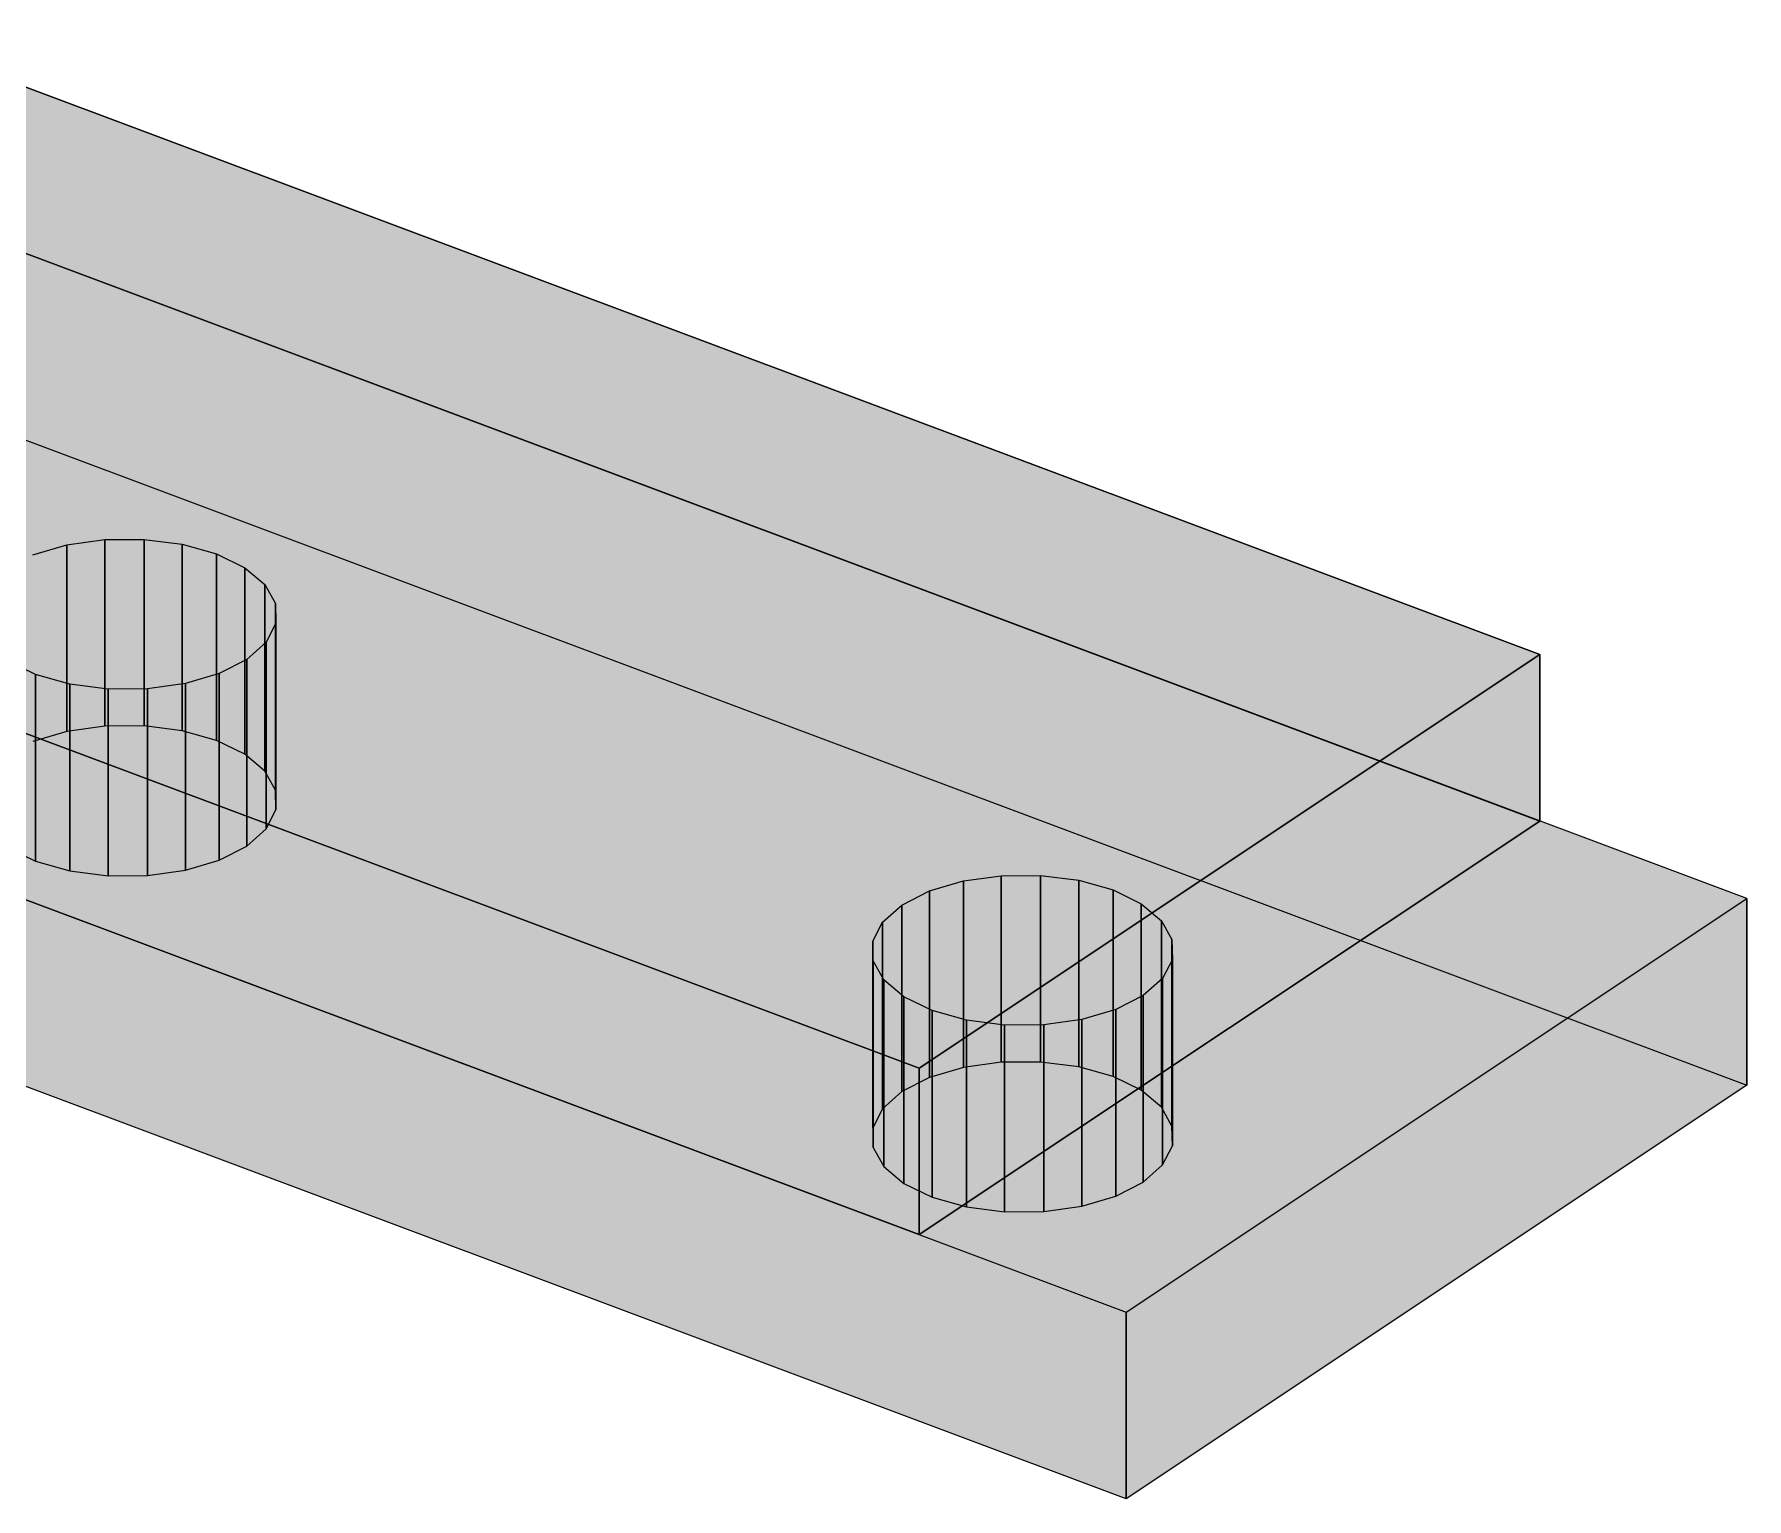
# Model space of a CAD drawing. Header units: millimetres. Extents: x 50 to 612415, y 2 to 4150.
# Drawn here: x 493733.2 to 493784.7, y 3221.9 to 3265.9 of the extents above; entities that cross this region are included whole.
import ezdxf

# ---------------------------------------------------------------- set-up
doc = ezdxf.new("R2010")
doc.units = ezdxf.units.MM
doc.layers.add('HATCH', color=8, linetype='Continuous', lineweight=9)
doc.layers.add('OUTLINE', color=7, linetype='Continuous', lineweight=25)

msp = doc.modelspace()

# ---------------------------------------------------------------- hatches: boundary and pattern name
at = {"layer": 'HATCH', "true_color": 0xb7bcc0}
for points in [[(493728.679, 3265.938), (493710.014, 3253.495), (493759.787, 3234.83)], [(493728.679, 3265.938), (493759.787, 3234.83), (493778.452, 3247.274)], [(493722.457, 3263.265), (493735.296, 3250.734), (493736.48, 3250.741)], [(493722.457, 3263.265), (493736.48, 3250.741), (493737.627, 3250.594)], [(493722.457, 3263.265), (493734.155, 3250.575), (493735.296, 3250.734)], [(493722.457, 3263.265), (493737.627, 3250.594), (493738.659, 3250.303)], [(493722.457, 3263.265), (493733.136, 3250.273), (493734.155, 3250.575)], [(493722.457, 3263.265), (493738.659, 3250.303), (493739.506, 3249.889)], [(493784.673, 3239.934), (493722.457, 3263.265), (493739.506, 3249.889)], [(493759.787, 3229.824), (493710.014, 3248.489), (493728.679, 3260.932)], [(493778.452, 3242.267), (493759.787, 3229.824), (493728.679, 3260.932)], [(493736.48, 3245.128), (493735.296, 3245.122), (493722.457, 3257.652)], [(493737.627, 3244.981), (493736.48, 3245.128), (493722.457, 3257.652)], [(493735.296, 3245.122), (493734.155, 3244.962), (493722.457, 3257.652)], [(493738.659, 3244.691), (493737.627, 3244.981), (493722.457, 3257.652)], [(493734.155, 3244.962), (493733.136, 3244.66), (493722.457, 3257.652)], [(493739.506, 3244.277), (493738.659, 3244.691), (493722.457, 3257.652)], [(493739.506, 3244.277), (493722.457, 3257.652), (493784.673, 3234.322)], [(493703.793, 3250.822), (493733.216, 3246.674), (493732.369, 3247.088)], [(493703.793, 3250.822), (493758.726, 3237.488), (493733.216, 3246.674)], [(493703.793, 3250.822), (493766.009, 3227.491), (493758.726, 3237.488)], [(493784.673, 3239.934), (493739.506, 3249.889), (493740.109, 3249.38)], [(493784.673, 3239.934), (493740.109, 3249.38), (493740.428, 3248.81)], [(493784.673, 3239.934), (493740.428, 3248.81), (493740.441, 3248.217)], [(493784.673, 3239.934), (493740.441, 3248.217), (493740.148, 3247.644)], [(493740.148, 3247.644), (493739.567, 3247.128), (493764.588, 3240.484)], [(493740.148, 3247.644), (493764.588, 3240.484), (493765.62, 3240.193)], [(493784.673, 3239.934), (493740.148, 3247.644), (493765.62, 3240.193)], [(493758.688, 3239.224), (493739.567, 3247.128), (493738.739, 3246.705)], [(493739.567, 3247.128), (493762.256, 3240.624), (493763.44, 3240.631)], [(493739.567, 3247.128), (493763.44, 3240.631), (493764.588, 3240.484)], [(493739.567, 3247.128), (493761.116, 3240.465), (493762.256, 3240.624)], [(493739.567, 3247.128), (493760.097, 3240.163), (493761.116, 3240.465)], [(493739.567, 3247.128), (493759.268, 3239.74), (493760.097, 3240.163)], [(493758.688, 3239.224), (493759.268, 3239.74), (493739.567, 3247.128)], [(493758.688, 3239.224), (493734.248, 3246.384), (493733.216, 3246.674)], [(493758.394, 3238.65), (493758.688, 3239.224), (493733.216, 3246.674)], [(493758.407, 3238.058), (493758.394, 3238.65), (493733.216, 3246.674)], [(493758.726, 3237.488), (493758.407, 3238.058), (493733.216, 3246.674)], [(493758.688, 3239.224), (493737.72, 3246.403), (493736.579, 3246.243)], [(493758.688, 3239.224), (493738.739, 3246.705), (493737.72, 3246.403)], [(493758.688, 3239.224), (493735.395, 3246.237), (493734.248, 3246.384)], [(493758.688, 3239.224), (493736.579, 3246.243), (493735.395, 3246.237)], [(493732.369, 3241.476), (493733.216, 3241.062), (493703.793, 3245.209)], [(493733.216, 3241.062), (493758.726, 3231.875), (493703.793, 3245.209)], [(493758.726, 3231.875), (493766.009, 3221.878), (493703.793, 3245.209)], [(493740.109, 3243.767), (493739.506, 3244.277), (493784.673, 3234.322)], [(493740.428, 3243.197), (493740.109, 3243.767), (493784.673, 3234.322)], [(493740.441, 3242.605), (493740.428, 3243.197), (493784.673, 3234.322)], [(493740.148, 3242.031), (493740.441, 3242.605), (493784.673, 3234.322)], [(493764.588, 3234.871), (493739.567, 3241.515), (493740.148, 3242.031)], [(493765.62, 3234.581), (493764.588, 3234.871), (493740.148, 3242.031)], [(493765.62, 3234.581), (493740.148, 3242.031), (493784.673, 3234.322)], [(493738.739, 3241.092), (493739.567, 3241.515), (493758.688, 3233.611)], [(493763.44, 3235.018), (493762.256, 3235.012), (493739.567, 3241.515)], [(493764.588, 3234.871), (493763.44, 3235.018), (493739.567, 3241.515)], [(493762.256, 3235.012), (493761.116, 3234.852), (493739.567, 3241.515)], [(493761.116, 3234.852), (493760.097, 3234.55), (493739.567, 3241.515)], [(493760.097, 3234.55), (493759.268, 3234.127), (493739.567, 3241.515)], [(493739.567, 3241.515), (493759.268, 3234.127), (493758.688, 3233.611)], [(493733.216, 3241.062), (493734.248, 3240.771), (493758.688, 3233.611)], [(493733.216, 3241.062), (493758.688, 3233.611), (493758.394, 3233.037)], [(493733.216, 3241.062), (493758.394, 3233.037), (493758.407, 3232.445)], [(493733.216, 3241.062), (493758.407, 3232.445), (493758.726, 3231.875)], [(493734.248, 3240.771), (493735.395, 3240.624), (493758.688, 3233.611)], [(493736.579, 3240.631), (493737.72, 3240.79), (493758.688, 3233.611)], [(493737.72, 3240.79), (493738.739, 3241.092), (493758.688, 3233.611)], [(493735.395, 3240.624), (493736.579, 3240.631), (493758.688, 3233.611)], [(493784.673, 3239.934), (493765.699, 3236.594), (493764.68, 3236.293)], [(493766.009, 3227.491), (493784.673, 3239.934), (493764.68, 3236.293)], [(493784.673, 3239.934), (493765.62, 3240.193), (493766.466, 3239.779)], [(493784.673, 3239.934), (493766.527, 3237.018), (493765.699, 3236.594)], [(493784.673, 3239.934), (493766.466, 3239.779), (493767.07, 3239.27)], [(493784.673, 3239.934), (493767.108, 3237.534), (493766.527, 3237.018)], [(493784.673, 3239.934), (493767.07, 3239.27), (493767.389, 3238.699)], [(493784.673, 3239.934), (493767.402, 3238.107), (493767.108, 3237.534)], [(493784.673, 3239.934), (493767.389, 3238.699), (493767.402, 3238.107)], [(493766.009, 3227.491), (493759.329, 3236.978), (493758.726, 3237.488)], [(493766.009, 3227.491), (493760.176, 3236.564), (493759.329, 3236.978)], [(493766.009, 3227.491), (493761.208, 3236.274), (493760.176, 3236.564)], [(493766.009, 3227.491), (493762.355, 3236.127), (493761.208, 3236.274)], [(493766.009, 3227.491), (493763.539, 3236.133), (493762.355, 3236.127)], [(493766.009, 3227.491), (493764.68, 3236.293), (493763.539, 3236.133)], [(493766.466, 3234.167), (493765.62, 3234.581), (493784.673, 3234.322)], [(493764.68, 3230.68), (493765.699, 3230.982), (493784.673, 3234.322)], [(493764.68, 3230.68), (493784.673, 3234.322), (493766.009, 3221.878)], [(493765.699, 3230.982), (493766.527, 3231.405), (493784.673, 3234.322)], [(493767.07, 3233.657), (493766.466, 3234.167), (493784.673, 3234.322)], [(493766.527, 3231.405), (493767.108, 3231.921), (493784.673, 3234.322)], [(493767.389, 3233.087), (493767.07, 3233.657), (493784.673, 3234.322)], [(493767.108, 3231.921), (493767.402, 3232.495), (493784.673, 3234.322)], [(493767.402, 3232.495), (493767.389, 3233.087), (493784.673, 3234.322)], [(493758.726, 3231.875), (493759.329, 3231.366), (493766.009, 3221.878)], [(493759.329, 3231.366), (493760.176, 3230.951), (493766.009, 3221.878)], [(493760.176, 3230.951), (493761.208, 3230.661), (493766.009, 3221.878)], [(493761.208, 3230.661), (493762.355, 3230.514), (493766.009, 3221.878)], [(493762.355, 3230.514), (493763.539, 3230.521), (493766.009, 3221.878)], [(493763.539, 3230.521), (493764.68, 3230.68), (493766.009, 3221.878)]]:
    msp.add_hatch(color=9, dxfattribs=at).paths.add_polyline_path(points)
at = {"layer": 'HATCH', "true_color": 0xacb1b5}
for points in [[(493778.452, 3242.267), (493728.679, 3260.932), (493728.679, 3265.938), (493778.452, 3247.274)], [(493722.457, 3257.652), (493784.673, 3234.322), (493784.673, 3239.934), (493722.457, 3263.265)], [(493710.014, 3248.489), (493759.787, 3229.824), (493759.787, 3234.83), (493710.014, 3253.495)], [(493766.009, 3221.878), (493703.793, 3245.209), (493703.793, 3250.822), (493766.009, 3227.491)]]:
    msp.add_hatch(color=253, dxfattribs=at).paths.add_polyline_path(points)
at = {"layer": 'HATCH', "true_color": 0xadb2b6}
for points in [[(493734.155, 3244.962), (493733.136, 3244.66), (493733.136, 3250.273), (493734.155, 3250.575)], [(493738.659, 3244.691), (493737.627, 3244.981), (493737.627, 3250.594), (493738.659, 3250.303)], [(493733.216, 3241.062), (493734.248, 3240.771), (493734.248, 3246.384), (493733.216, 3246.674)], [(493737.72, 3240.79), (493738.739, 3241.092), (493738.739, 3246.705), (493737.72, 3246.403)], [(493761.116, 3234.852), (493760.097, 3234.55), (493760.097, 3240.163), (493761.116, 3240.465)], [(493765.62, 3234.581), (493764.588, 3234.871), (493764.588, 3240.484), (493765.62, 3240.193)], [(493760.176, 3230.951), (493761.208, 3230.661), (493761.208, 3236.274), (493760.176, 3236.564)], [(493764.68, 3230.68), (493765.699, 3230.982), (493765.699, 3236.594), (493764.68, 3236.293)]]:
    msp.add_hatch(color=253, dxfattribs=at).paths.add_polyline_path(points)
at = {"layer": 'HATCH', "true_color": 0xaeb3b7}
for points in [[(493735.296, 3245.122), (493734.155, 3244.962), (493734.155, 3250.575), (493735.296, 3250.734)], [(493737.627, 3244.981), (493736.48, 3245.128), (493736.48, 3250.741), (493737.627, 3250.594)], [(493736.579, 3240.631), (493737.72, 3240.79), (493737.72, 3246.403), (493736.579, 3246.243)], [(493734.248, 3240.771), (493735.395, 3240.624), (493735.395, 3246.237), (493734.248, 3246.384)], [(493762.256, 3235.012), (493761.116, 3234.852), (493761.116, 3240.465), (493762.256, 3240.624)], [(493764.588, 3234.871), (493763.44, 3235.018), (493763.44, 3240.631), (493764.588, 3240.484)], [(493761.208, 3230.661), (493762.355, 3230.514), (493762.355, 3236.127), (493761.208, 3236.274)], [(493763.539, 3230.521), (493764.68, 3230.68), (493764.68, 3236.293), (493763.539, 3236.133)]]:
    msp.add_hatch(color=253, dxfattribs=at).paths.add_polyline_path(points)
at = {"layer": 'HATCH', "true_color": 0xaeb4b7}
for points in [[(493736.48, 3245.128), (493735.296, 3245.122), (493735.296, 3250.734), (493736.48, 3250.741)], [(493735.395, 3240.624), (493736.579, 3240.631), (493736.579, 3246.243), (493735.395, 3246.237)], [(493763.44, 3235.018), (493762.256, 3235.012), (493762.256, 3240.624), (493763.44, 3240.631)], [(493762.355, 3230.514), (493763.539, 3230.521), (493763.539, 3236.133), (493762.355, 3236.127)]]:
    msp.add_hatch(color=253, dxfattribs=at).paths.add_polyline_path(points)
at = {"layer": 'HATCH', "true_color": 0xabb0b4}
for points in [[(493739.506, 3244.277), (493738.659, 3244.691), (493738.659, 3250.303), (493739.506, 3249.889)], [(493732.369, 3241.476), (493733.216, 3241.062), (493733.216, 3246.674), (493732.369, 3247.088)], [(493738.739, 3241.092), (493739.567, 3241.515), (493739.567, 3247.128), (493738.739, 3246.705)], [(493760.097, 3234.55), (493759.268, 3234.127), (493759.268, 3239.74), (493760.097, 3240.163)], [(493766.466, 3234.167), (493765.62, 3234.581), (493765.62, 3240.193), (493766.466, 3239.779)], [(493759.329, 3231.366), (493760.176, 3230.951), (493760.176, 3236.564), (493759.329, 3236.978)], [(493765.699, 3230.982), (493766.527, 3231.405), (493766.527, 3237.018), (493765.699, 3236.594)]]:
    msp.add_hatch(color=253, dxfattribs=at).paths.add_polyline_path(points)
at = {"layer": 'HATCH', "true_color": 0xa9aeb1}
for points in [[(493740.109, 3243.767), (493739.506, 3244.277), (493739.506, 3249.889), (493740.109, 3249.38)], [(493767.07, 3233.657), (493766.466, 3234.167), (493766.466, 3239.779), (493767.07, 3239.27)], [(493758.726, 3231.875), (493759.329, 3231.366), (493759.329, 3236.978), (493758.726, 3237.488)]]:
    msp.add_hatch(color=253, dxfattribs=at).paths.add_polyline_path(points)
at = {"layer": 'HATCH', "true_color": 0xa6abae}
for points in [[(493740.428, 3243.197), (493740.109, 3243.767), (493740.109, 3249.38), (493740.428, 3248.81)], [(493740.148, 3242.031), (493740.441, 3242.605), (493740.441, 3248.217), (493740.148, 3247.644)], [(493758.688, 3233.611), (493758.394, 3233.037), (493758.394, 3238.65), (493758.688, 3239.224)], [(493767.389, 3233.087), (493767.07, 3233.657), (493767.07, 3239.27), (493767.389, 3238.699)], [(493758.407, 3232.445), (493758.726, 3231.875), (493758.726, 3237.488), (493758.407, 3238.058)], [(493767.108, 3231.921), (493767.402, 3232.495), (493767.402, 3238.107), (493767.108, 3237.534)]]:
    msp.add_hatch(color=253, dxfattribs=at).paths.add_polyline_path(points)
at = {"layer": 'HATCH', "true_color": 0xa3a8ab}
for points in [[(493740.441, 3242.605), (493740.428, 3243.197), (493740.428, 3248.81), (493740.441, 3248.217)], [(493767.402, 3232.495), (493767.389, 3233.087), (493767.389, 3238.699), (493767.402, 3238.107)], [(493758.394, 3233.037), (493758.407, 3232.445), (493758.407, 3238.058), (493758.394, 3238.65)]]:
    msp.add_hatch(color=253, dxfattribs=at).paths.add_polyline_path(points)
at = {"layer": 'HATCH', "true_color": 0xa8aeb1}
for points in [[(493739.567, 3241.515), (493740.148, 3242.031), (493740.148, 3247.644), (493739.567, 3247.128)], [(493759.268, 3234.127), (493758.688, 3233.611), (493758.688, 3239.224), (493759.268, 3239.74)], [(493766.527, 3231.405), (493767.108, 3231.921), (493767.108, 3237.534), (493766.527, 3237.018)]]:
    msp.add_hatch(color=253, dxfattribs=at).paths.add_polyline_path(points)
at = {"layer": 'HATCH', "true_color": 0xaaafb2}
for points in [[(493759.787, 3229.824), (493778.452, 3242.267), (493778.452, 3247.274), (493759.787, 3234.83)], [(493784.673, 3234.322), (493766.009, 3221.878), (493766.009, 3227.491), (493784.673, 3239.934)]]:
    msp.add_hatch(color=253, dxfattribs=at).paths.add_polyline_path(points)

# ---------------------------------------------------------------- linework, layer by layer
at = {"layer": 'OUTLINE', "color": 139, "true_color": 0x42544a}
for p, q in [((493728.679, 3265.938), (493778.452, 3247.274)), ((493778.452, 3247.274), (493728.679, 3265.938)), ((493784.673, 3239.934), (493722.457, 3263.265)), ((493784.673, 3239.934), (493722.457, 3263.265)), ((493778.452, 3242.267), (493728.679, 3260.932)), ((493728.679, 3260.932), (493778.452, 3242.267)), ((493722.457, 3257.652), (493784.673, 3234.322)), ((493722.457, 3257.652), (493784.673, 3234.322)), ((493710.014, 3253.495), (493759.787, 3234.83)), ((493759.787, 3234.83), (493710.014, 3253.495)), ((493703.793, 3250.822), (493766.009, 3227.491)), ((493703.793, 3250.822), (493766.009, 3227.491)), ((493733.136, 3250.273), (493734.155, 3250.575)), ((493733.136, 3250.273), (493734.155, 3250.575)), ((493734.155, 3250.575), (493735.296, 3250.734)), ((493734.155, 3250.575), (493735.296, 3250.734)), ((493734.155, 3244.962), (493734.155, 3250.575)), ((493734.155, 3250.575), (493734.155, 3244.962)), ((493735.296, 3250.734), (493736.48, 3250.741)), ((493735.296, 3250.734), (493736.48, 3250.741)), ((493735.296, 3245.122), (493735.296, 3250.734)), ((493735.296, 3250.734), (493735.296, 3245.122)), ((493736.48, 3250.741), (493737.627, 3250.594)), ((493736.48, 3250.741), (493736.48, 3245.128)), ((493736.48, 3245.128), (493736.48, 3250.741)), ((493736.48, 3250.741), (493737.627, 3250.594)), ((493737.627, 3250.594), (493738.659, 3250.303)), ((493737.627, 3250.594), (493737.627, 3244.981)), ((493737.627, 3244.981), (493737.627, 3250.594)), ((493737.627, 3250.594), (493738.659, 3250.303)), ((493738.659, 3250.303), (493739.506, 3249.889)), ((493738.659, 3250.303), (493738.659, 3244.691)), ((493738.659, 3244.691), (493738.659, 3250.303)), ((493738.659, 3250.303), (493739.506, 3249.889)), ((493739.506, 3249.889), (493739.506, 3244.277)), ((493739.506, 3244.277), (493739.506, 3249.889)), ((493739.506, 3249.889), (493740.109, 3249.38)), ((493739.506, 3249.889), (493740.109, 3249.38)), ((493740.109, 3249.38), (493740.109, 3243.767)), ((493740.109, 3243.767), (493740.109, 3249.38)), ((493740.109, 3249.38), (493740.428, 3248.81)), ((493740.109, 3249.38), (493740.428, 3248.81)), ((493759.787, 3229.824), (493710.014, 3248.489)), ((493710.014, 3248.489), (493759.787, 3229.824)), ((493740.428, 3248.81), (493740.428, 3243.197)), ((493740.428, 3243.197), (493740.428, 3248.81)), ((493740.428, 3248.81), (493740.441, 3248.217)), ((493740.428, 3248.81), (493740.441, 3248.217)), ((493740.441, 3248.217), (493740.148, 3247.644)), ((493740.441, 3248.217), (493740.148, 3247.644)), ((493740.441, 3248.217), (493740.441, 3242.605)), ((493740.441, 3242.605), (493740.441, 3248.217)), ((493740.148, 3247.644), (493739.567, 3247.128)), ((493740.148, 3247.644), (493739.567, 3247.128)), ((493740.148, 3247.644), (493740.148, 3242.031)), ((493740.148, 3242.031), (493740.148, 3247.644)), ((493733.216, 3246.674), (493732.369, 3247.088)), ((493733.216, 3246.674), (493732.369, 3247.088)), ((493739.567, 3247.128), (493738.739, 3246.705)), ((493739.567, 3247.128), (493738.739, 3246.705)), ((493739.567, 3247.128), (493739.567, 3241.515)), ((493739.567, 3241.515), (493739.567, 3247.128)), ((493759.787, 3234.83), (493778.452, 3247.274)), ((493778.452, 3247.274), (493759.787, 3234.83)), ((493778.452, 3247.274), (493778.452, 3242.267)), ((493778.452, 3242.267), (493778.452, 3247.274)), ((493733.216, 3241.062), (493733.216, 3246.674)), ((493734.248, 3246.384), (493733.216, 3246.674)), ((493733.216, 3246.674), (493733.216, 3241.062)), ((493734.248, 3246.384), (493733.216, 3246.674)), ((493737.72, 3246.403), (493736.579, 3246.243)), ((493737.72, 3246.403), (493736.579, 3246.243)), ((493738.739, 3246.705), (493737.72, 3246.403)), ((493738.739, 3246.705), (493737.72, 3246.403)), ((493737.72, 3246.403), (493737.72, 3240.79)), ((493737.72, 3240.79), (493737.72, 3246.403)), ((493738.739, 3246.705), (493738.739, 3241.092)), ((493738.739, 3241.092), (493738.739, 3246.705)), ((493734.248, 3240.771), (493734.248, 3246.384)), ((493735.395, 3246.237), (493734.248, 3246.384)), ((493734.248, 3246.384), (493734.248, 3240.771)), ((493735.395, 3246.237), (493734.248, 3246.384)), ((493736.579, 3246.243), (493735.395, 3246.237)), ((493736.579, 3246.243), (493735.395, 3246.237)), ((493735.395, 3240.624), (493735.395, 3246.237)), ((493735.395, 3246.237), (493735.395, 3240.624)), ((493736.579, 3246.243), (493736.579, 3240.631)), ((493736.579, 3240.631), (493736.579, 3246.243)), ((493766.009, 3221.878), (493703.793, 3245.209)), ((493766.009, 3221.878), (493703.793, 3245.209)), ((493734.155, 3244.962), (493733.136, 3244.66)), ((493734.155, 3244.962), (493733.136, 3244.66)), ((493735.296, 3245.122), (493734.155, 3244.962)), ((493735.296, 3245.122), (493734.155, 3244.962)), ((493736.48, 3245.128), (493735.296, 3245.122)), ((493736.48, 3245.128), (493735.296, 3245.122)), ((493737.627, 3244.981), (493736.48, 3245.128)), ((493737.627, 3244.981), (493736.48, 3245.128)), ((493738.659, 3244.691), (493737.627, 3244.981)), ((493738.659, 3244.691), (493737.627, 3244.981)), ((493739.506, 3244.277), (493738.659, 3244.691)), ((493739.506, 3244.277), (493738.659, 3244.691)), ((493740.109, 3243.767), (493739.506, 3244.277)), ((493740.109, 3243.767), (493739.506, 3244.277)), ((493740.428, 3243.197), (493740.109, 3243.767)), ((493740.428, 3243.197), (493740.109, 3243.767)), ((493740.441, 3242.605), (493740.428, 3243.197)), ((493740.441, 3242.605), (493740.428, 3243.197)), ((493740.148, 3242.031), (493740.441, 3242.605)), ((493740.148, 3242.031), (493740.441, 3242.605)), ((493739.567, 3241.515), (493740.148, 3242.031)), ((493739.567, 3241.515), (493740.148, 3242.031)), ((493778.452, 3242.267), (493759.787, 3229.824)), ((493759.787, 3229.824), (493778.452, 3242.267)), ((493732.369, 3241.476), (493733.216, 3241.062)), ((493732.369, 3241.476), (493733.216, 3241.062)), ((493738.739, 3241.092), (493739.567, 3241.515)), ((493738.739, 3241.092), (493739.567, 3241.515)), ((493733.216, 3241.062), (493734.248, 3240.771)), ((493733.216, 3241.062), (493734.248, 3240.771)), ((493734.248, 3240.771), (493735.395, 3240.624)), ((493734.248, 3240.771), (493735.395, 3240.624)), ((493736.579, 3240.631), (493737.72, 3240.79)), ((493736.579, 3240.631), (493737.72, 3240.79)), ((493737.72, 3240.79), (493738.739, 3241.092)), ((493737.72, 3240.79), (493738.739, 3241.092)), ((493735.395, 3240.624), (493736.579, 3240.631)), ((493735.395, 3240.624), (493736.579, 3240.631)), ((493760.097, 3240.163), (493761.116, 3240.465)), ((493760.097, 3240.163), (493761.116, 3240.465)), ((493761.116, 3240.465), (493762.256, 3240.624)), ((493761.116, 3240.465), (493762.256, 3240.624)), ((493761.116, 3234.852), (493761.116, 3240.465)), ((493761.116, 3240.465), (493761.116, 3234.852)), ((493762.256, 3240.624), (493763.44, 3240.631)), ((493762.256, 3240.624), (493763.44, 3240.631)), ((493762.256, 3235.012), (493762.256, 3240.624)), ((493762.256, 3240.624), (493762.256, 3235.012)), ((493763.44, 3240.631), (493764.588, 3240.484)), ((493763.44, 3240.631), (493763.44, 3235.018)), ((493763.44, 3235.018), (493763.44, 3240.631)), ((493763.44, 3240.631), (493764.588, 3240.484)), ((493764.588, 3240.484), (493765.62, 3240.193)), ((493764.588, 3240.484), (493764.588, 3234.871)), ((493764.588, 3234.871), (493764.588, 3240.484)), ((493764.588, 3240.484), (493765.62, 3240.193)), ((493758.688, 3239.224), (493759.268, 3239.74)), ((493758.688, 3239.224), (493759.268, 3239.74)), ((493759.268, 3239.74), (493760.097, 3240.163)), ((493759.268, 3239.74), (493760.097, 3240.163)), ((493759.268, 3234.127), (493759.268, 3239.74)), ((493759.268, 3239.74), (493759.268, 3234.127)), ((493760.097, 3234.55), (493760.097, 3240.163)), ((493760.097, 3240.163), (493760.097, 3234.55)), ((493765.62, 3240.193), (493765.62, 3234.581)), ((493765.62, 3234.581), (493765.62, 3240.193)), ((493765.62, 3240.193), (493766.466, 3239.779)), ((493765.62, 3240.193), (493766.466, 3239.779)), ((493766.009, 3227.491), (493784.673, 3239.934)), ((493766.009, 3227.491), (493784.673, 3239.934)), ((493766.466, 3239.779), (493766.466, 3234.167)), ((493766.466, 3234.167), (493766.466, 3239.779)), ((493766.466, 3239.779), (493767.07, 3239.27)), ((493766.466, 3239.779), (493767.07, 3239.27)), ((493784.673, 3234.322), (493784.673, 3239.934)), ((493784.673, 3239.934), (493784.673, 3234.322)), ((493758.394, 3238.65), (493758.688, 3239.224)), ((493758.394, 3238.65), (493758.688, 3239.224)), ((493758.688, 3233.611), (493758.688, 3239.224)), ((493758.688, 3239.224), (493758.688, 3233.611)), ((493767.07, 3239.27), (493767.07, 3233.657)), ((493767.07, 3233.657), (493767.07, 3239.27)), ((493767.07, 3239.27), (493767.389, 3238.699)), ((493767.07, 3239.27), (493767.389, 3238.699)), ((493767.389, 3238.699), (493767.389, 3233.087)), ((493767.389, 3233.087), (493767.389, 3238.699)), ((493767.389, 3238.699), (493767.402, 3238.107)), ((493767.389, 3238.699), (493767.402, 3238.107)), ((493758.407, 3238.058), (493758.394, 3238.65)), ((493758.394, 3233.037), (493758.394, 3238.65)), ((493758.407, 3238.058), (493758.394, 3238.65)), ((493758.394, 3238.65), (493758.394, 3233.037)), ((493758.726, 3237.488), (493758.407, 3238.058)), ((493758.407, 3232.445), (493758.407, 3238.058)), ((493758.726, 3237.488), (493758.407, 3238.058)), ((493758.407, 3238.058), (493758.407, 3232.445)), ((493767.402, 3238.107), (493767.108, 3237.534)), ((493767.402, 3238.107), (493767.108, 3237.534)), ((493767.402, 3238.107), (493767.402, 3232.495)), ((493767.402, 3232.495), (493767.402, 3238.107)), ((493758.726, 3231.875), (493758.726, 3237.488)), ((493759.329, 3236.978), (493758.726, 3237.488)), ((493758.726, 3237.488), (493758.726, 3231.875)), ((493759.329, 3236.978), (493758.726, 3237.488)), ((493767.108, 3237.534), (493766.527, 3237.018)), ((493767.108, 3237.534), (493766.527, 3237.018)), ((493767.108, 3237.534), (493767.108, 3231.921)), ((493767.108, 3231.921), (493767.108, 3237.534)), ((493759.329, 3231.366), (493759.329, 3236.978)), ((493760.176, 3236.564), (493759.329, 3236.978)), ((493759.329, 3236.978), (493759.329, 3231.366)), ((493760.176, 3236.564), (493759.329, 3236.978)), ((493766.527, 3237.018), (493765.699, 3236.594)), ((493766.527, 3237.018), (493765.699, 3236.594)), ((493766.527, 3237.018), (493766.527, 3231.405)), ((493766.527, 3231.405), (493766.527, 3237.018)), ((493760.176, 3230.951), (493760.176, 3236.564)), ((493761.208, 3236.274), (493760.176, 3236.564)), ((493760.176, 3236.564), (493760.176, 3230.951)), ((493761.208, 3236.274), (493760.176, 3236.564)), ((493761.208, 3230.661), (493761.208, 3236.274)), ((493762.355, 3236.127), (493761.208, 3236.274)), ((493761.208, 3236.274), (493761.208, 3230.661)), ((493762.355, 3236.127), (493761.208, 3236.274)), ((493763.539, 3236.133), (493762.355, 3236.127)), ((493763.539, 3236.133), (493762.355, 3236.127)), ((493762.355, 3230.514), (493762.355, 3236.127)), ((493762.355, 3236.127), (493762.355, 3230.514)), ((493764.68, 3236.293), (493763.539, 3236.133)), ((493764.68, 3236.293), (493763.539, 3236.133)), ((493763.539, 3236.133), (493763.539, 3230.521)), ((493763.539, 3230.521), (493763.539, 3236.133)), ((493765.699, 3236.594), (493764.68, 3236.293)), ((493765.699, 3236.594), (493764.68, 3236.293)), ((493764.68, 3236.293), (493764.68, 3230.68)), ((493764.68, 3230.68), (493764.68, 3236.293)), ((493765.699, 3236.594), (493765.699, 3230.982)), ((493765.699, 3230.982), (493765.699, 3236.594)), ((493760.097, 3234.55), (493759.268, 3234.127)), ((493760.097, 3234.55), (493759.268, 3234.127)), ((493759.787, 3229.824), (493759.787, 3234.83)), ((493759.787, 3234.83), (493759.787, 3229.824)), ((493761.116, 3234.852), (493760.097, 3234.55)), ((493761.116, 3234.852), (493760.097, 3234.55)), ((493762.256, 3235.012), (493761.116, 3234.852)), ((493762.256, 3235.012), (493761.116, 3234.852)), ((493763.44, 3235.018), (493762.256, 3235.012)), ((493763.44, 3235.018), (493762.256, 3235.012)), ((493764.588, 3234.871), (493763.44, 3235.018)), ((493764.588, 3234.871), (493763.44, 3235.018)), ((493765.62, 3234.581), (493764.588, 3234.871)), ((493765.62, 3234.581), (493764.588, 3234.871)), ((493766.466, 3234.167), (493765.62, 3234.581)), ((493766.466, 3234.167), (493765.62, 3234.581)), ((493759.268, 3234.127), (493758.688, 3233.611)), ((493759.268, 3234.127), (493758.688, 3233.611)), ((493784.673, 3234.322), (493766.009, 3221.878)), ((493784.673, 3234.322), (493766.009, 3221.878)), ((493767.07, 3233.657), (493766.466, 3234.167)), ((493767.07, 3233.657), (493766.466, 3234.167)), ((493758.688, 3233.611), (493758.394, 3233.037)), ((493758.688, 3233.611), (493758.394, 3233.037)), ((493767.389, 3233.087), (493767.07, 3233.657)), ((493767.389, 3233.087), (493767.07, 3233.657)), ((493758.394, 3233.037), (493758.407, 3232.445)), ((493758.394, 3233.037), (493758.407, 3232.445)), ((493767.402, 3232.495), (493767.389, 3233.087)), ((493767.402, 3232.495), (493767.389, 3233.087)), ((493767.108, 3231.921), (493767.402, 3232.495)), ((493767.108, 3231.921), (493767.402, 3232.495)), ((493758.407, 3232.445), (493758.726, 3231.875)), ((493758.407, 3232.445), (493758.726, 3231.875)), ((493758.726, 3231.875), (493759.329, 3231.366)), ((493758.726, 3231.875), (493759.329, 3231.366)), ((493766.527, 3231.405), (493767.108, 3231.921)), ((493766.527, 3231.405), (493767.108, 3231.921)), ((493759.329, 3231.366), (493760.176, 3230.951)), ((493759.329, 3231.366), (493760.176, 3230.951)), ((493760.176, 3230.951), (493761.208, 3230.661)), ((493760.176, 3230.951), (493761.208, 3230.661)), ((493764.68, 3230.68), (493765.699, 3230.982)), ((493764.68, 3230.68), (493765.699, 3230.982)), ((493765.699, 3230.982), (493766.527, 3231.405)), ((493765.699, 3230.982), (493766.527, 3231.405)), ((493761.208, 3230.661), (493762.355, 3230.514)), ((493761.208, 3230.661), (493762.355, 3230.514)), ((493762.355, 3230.514), (493763.539, 3230.521)), ((493762.355, 3230.514), (493763.539, 3230.521)), ((493763.539, 3230.521), (493764.68, 3230.68)), ((493763.539, 3230.521), (493764.68, 3230.68)), ((493766.009, 3227.491), (493766.009, 3221.878)), ((493766.009, 3221.878), (493766.009, 3227.491))]:
    msp.add_line(p, q, dxfattribs=at)

doc.saveas('drawing.dxf')
